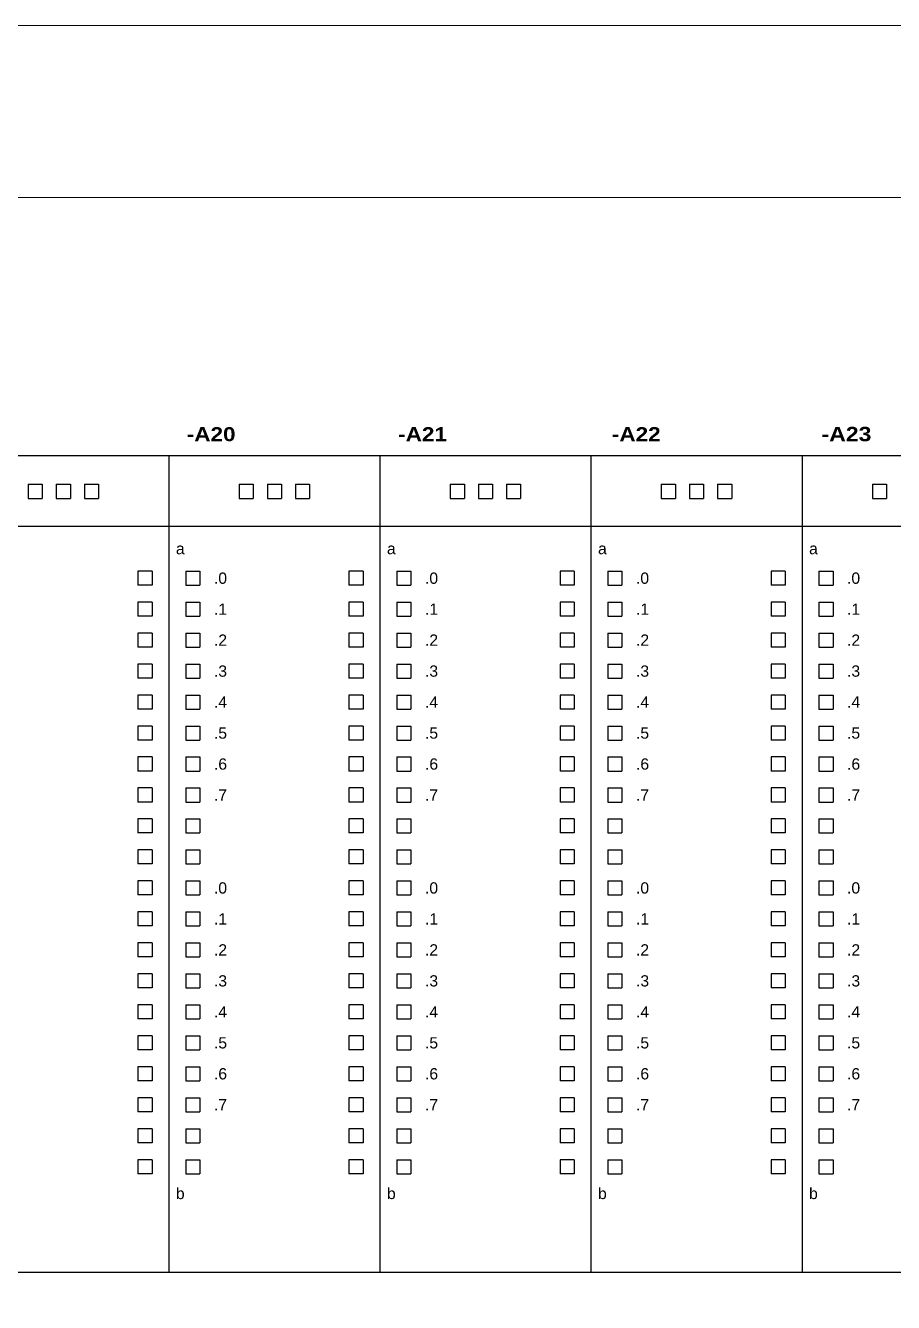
# Model space of a CAD drawing. Header units: centimetres. Extents: x 61 to 574780, y 25 to 618721.
# Drawn here: x 88846 to 105670, y 74276 to 99009 of the extents above; entities that cross this region are included whole.
import ezdxf
from ezdxf.enums import TextEntityAlignment as Align

# ---------------------------------------------------------------- set-up
doc = ezdxf.new("R2010")
doc.units = ezdxf.units.CM
doc.header["$LTSCALE"] = 25.4
doc.layers.add('Etiket-Line-L', color=7, linetype='Continuous')
doc.layers.add('EtIket-Line-S', color=2, linetype='Continuous')
doc.styles.add('Bold', font='Arial Black.ttf', dxfattribs={"height": 25.4})
doc.styles.get("Standard").update_dxf_attribs({"font": 'Arial.ttf', "height": 25.4})

# ---------------------------------------------------------------- blocks, each defined once
blk = doc.blocks.new('x5 Out Line')
at = {"lineweight": 15}
blk.add_lwpolyline([(395.797, 9.654), (395.797, 277.058), (9.654, 277.058), (9.654, 9.654)], close=True, dxfattribs=at)
at = {"layer": 'EtIket-Line-S', "lineweight": 9, "ltscale": 0.5}
blk.add_lwpolyline([(0, 0), (405.451, 0), (405.451, 286.712), (0, 286.712)], close=True, dxfattribs=at)

msp = doc.modelspace()

# ---------------------------------------------------------------- linework, layer by layer
at = {"ltscale": 500}
for p, q in [((87534, 90678), (91625, 90678)), ((91625, 90678), (91625, 74860)), ((91625, 90678), (95716, 90678)), ((95716, 90678), (95716, 74860)), ((95716, 90678), (99807, 90678)), ((99807, 90678), (99807, 74860)), ((99807, 90678), (103898, 90678)), ((103898, 90678), (103898, 74860)), ((103898, 90678), (107988, 90678)), ((89989, 90123), (89989, 89850)), ((89989, 90123), (90261, 90123)), ((90261, 90123), (90261, 89850)), ((94079, 90123), (94079, 89850)), ((94079, 90123), (94352, 90123)), ((94352, 90123), (94352, 89850)), ((98170, 90123), (98170, 89850)), ((98170, 90123), (98443, 90123)), ((98443, 90123), (98443, 89850)), ((102261, 90123), (102261, 89850)), ((102261, 90123), (102534, 90123)), ((102534, 90123), (102534, 89850)), ((89989, 89850), (90261, 89850)), ((94079, 89850), (94352, 89850)), ((98170, 89850), (98443, 89850)), ((102261, 89850), (102534, 89850)), ((87534, 89314), (91625, 89314)), ((91625, 89314), (95716, 89314)), ((95716, 89314), (99807, 89314)), ((99807, 89314), (103898, 89314)), ((103898, 89314), (107988, 89314)), ((91025, 88441), (91025, 88169)), ((91298, 88441), (91025, 88441)), ((91298, 88441), (91298, 88169)), ((95116, 88441), (95116, 88169)), ((95389, 88441), (95116, 88441)), ((95389, 88441), (95389, 88169)), ((99207, 88441), (99207, 88169)), ((99479, 88441), (99207, 88441)), ((99479, 88441), (99479, 88169)), ((103298, 88441), (103298, 88169)), ((103570, 88441), (103298, 88441)), ((103570, 88441), (103570, 88169)), ((91298, 88169), (91025, 88169)), ((95389, 88169), (95116, 88169)), ((99479, 88169), (99207, 88169)), ((103570, 88169), (103298, 88169)), ((91025, 87841), (91025, 87569)), ((91298, 87841), (91025, 87841)), ((91298, 87841), (91298, 87569)), ((95116, 87841), (95116, 87569)), ((95389, 87841), (95116, 87841)), ((95389, 87841), (95389, 87569)), ((99207, 87841), (99207, 87569)), ((99479, 87841), (99207, 87841)), ((99479, 87841), (99479, 87569)), ((103298, 87841), (103298, 87569)), ((103570, 87841), (103298, 87841)), ((103570, 87841), (103570, 87569)), ((91298, 87569), (91025, 87569)), ((95389, 87569), (95116, 87569)), ((99479, 87569), (99207, 87569)), ((103570, 87569), (103298, 87569)), ((91025, 87241), (91025, 86969)), ((91298, 87241), (91025, 87241)), ((91298, 87241), (91298, 86969)), ((95116, 87241), (95116, 86969)), ((95389, 87241), (95116, 87241)), ((95389, 87241), (95389, 86969)), ((99207, 87241), (99207, 86969)), ((99479, 87241), (99207, 87241)), ((99479, 87241), (99479, 86969)), ((103298, 87241), (103298, 86969)), ((103570, 87241), (103298, 87241)), ((103570, 87241), (103570, 86969)), ((91298, 86969), (91025, 86969)), ((95389, 86969), (95116, 86969)), ((99479, 86969), (99207, 86969)), ((103570, 86969), (103298, 86969)), ((91025, 86641), (91025, 86369)), ((91298, 86641), (91025, 86641)), ((91298, 86641), (91298, 86369)), ((95116, 86641), (95116, 86369)), ((95389, 86641), (95116, 86641)), ((95389, 86641), (95389, 86369)), ((99207, 86641), (99207, 86369)), ((99479, 86641), (99207, 86641)), ((99479, 86641), (99479, 86369)), ((103298, 86641), (103298, 86369)), ((103570, 86641), (103298, 86641)), ((103570, 86641), (103570, 86369)), ((91298, 86369), (91025, 86369)), ((95389, 86369), (95116, 86369)), ((99479, 86369), (99207, 86369)), ((103570, 86369), (103298, 86369)), ((91025, 86041), (91025, 85769)), ((91298, 86041), (91025, 86041)), ((91298, 86041), (91298, 85769)), ((95116, 86041), (95116, 85769)), ((95389, 86041), (95116, 86041)), ((95389, 86041), (95389, 85769)), ((99207, 86041), (99207, 85769)), ((99479, 86041), (99207, 86041)), ((99479, 86041), (99479, 85769)), ((103298, 86041), (103298, 85769)), ((103570, 86041), (103298, 86041)), ((103570, 86041), (103570, 85769)), ((91298, 85769), (91025, 85769)), ((95389, 85769), (95116, 85769)), ((99479, 85769), (99207, 85769)), ((103570, 85769), (103298, 85769)), ((91025, 85441), (91025, 85169)), ((91298, 85441), (91025, 85441)), ((91298, 85441), (91298, 85169)), ((95116, 85441), (95116, 85169)), ((95389, 85441), (95116, 85441)), ((95389, 85441), (95389, 85169)), ((99207, 85441), (99207, 85169)), ((99479, 85441), (99207, 85441)), ((99479, 85441), (99479, 85169)), ((103298, 85441), (103298, 85169)), ((103570, 85441), (103298, 85441)), ((103570, 85441), (103570, 85169)), ((91298, 85169), (91025, 85169)), ((95389, 85169), (95116, 85169)), ((99479, 85169), (99207, 85169)), ((103570, 85169), (103298, 85169)), ((91025, 84841), (91025, 84569)), ((91298, 84841), (91025, 84841)), ((91298, 84841), (91298, 84569)), ((95116, 84841), (95116, 84569)), ((95389, 84841), (95116, 84841)), ((95389, 84841), (95389, 84569)), ((99207, 84841), (99207, 84569)), ((99479, 84841), (99207, 84841)), ((99479, 84841), (99479, 84569)), ((103298, 84841), (103298, 84569)), ((103570, 84841), (103298, 84841)), ((103570, 84841), (103570, 84569)), ((91298, 84569), (91025, 84569)), ((95389, 84569), (95116, 84569)), ((99479, 84569), (99207, 84569)), ((103570, 84569), (103298, 84569)), ((91025, 84241), (91025, 83969)), ((91298, 84241), (91025, 84241)), ((91298, 84241), (91298, 83969)), ((95116, 84241), (95116, 83969)), ((95389, 84241), (95116, 84241)), ((95389, 84241), (95389, 83969)), ((99207, 84241), (99207, 83969)), ((99479, 84241), (99207, 84241)), ((99479, 84241), (99479, 83969)), ((103298, 84241), (103298, 83969)), ((103570, 84241), (103298, 84241)), ((103570, 84241), (103570, 83969)), ((91298, 83969), (91025, 83969)), ((95389, 83969), (95116, 83969)), ((99479, 83969), (99207, 83969)), ((103570, 83969), (103298, 83969)), ((91025, 83641), (91025, 83369)), ((91298, 83641), (91025, 83641)), ((91298, 83641), (91298, 83369)), ((91952, 83641), (91952, 83369)), ((91952, 83641), (92225, 83641)), ((92225, 83641), (92225, 83369)), ((95116, 83641), (95116, 83369)), ((95389, 83641), (95116, 83641)), ((95389, 83641), (95389, 83369)), ((96043, 83641), (96043, 83369)), ((96043, 83641), (96316, 83641)), ((96316, 83641), (96316, 83369)), ((99207, 83641), (99207, 83369)), ((99479, 83641), (99207, 83641)), ((99479, 83641), (99479, 83369)), ((100134, 83641), (100134, 83369)), ((100134, 83641), (100407, 83641)), ((100407, 83641), (100407, 83369)), ((103298, 83641), (103298, 83369)), ((103570, 83641), (103298, 83641)), ((103570, 83641), (103570, 83369)), ((104225, 83641), (104225, 83369)), ((104225, 83641), (104498, 83641)), ((104498, 83641), (104498, 83369)), ((91298, 83369), (91025, 83369)), ((91952, 83369), (92225, 83369)), ((95389, 83369), (95116, 83369)), ((96043, 83369), (96316, 83369)), ((99479, 83369), (99207, 83369)), ((100134, 83369), (100407, 83369)), ((103570, 83369), (103298, 83369)), ((104225, 83369), (104498, 83369)), ((91025, 83041), (91025, 82769)), ((91298, 83041), (91025, 83041)), ((91298, 83041), (91298, 82769)), ((91952, 83041), (91952, 82769)), ((91952, 83041), (92225, 83041)), ((92225, 83041), (92225, 82769)), ((95116, 83041), (95116, 82769)), ((95389, 83041), (95116, 83041)), ((95389, 83041), (95389, 82769)), ((96043, 83041), (96043, 82769)), ((96043, 83041), (96316, 83041)), ((96316, 83041), (96316, 82769)), ((99207, 83041), (99207, 82769)), ((99479, 83041), (99207, 83041)), ((99479, 83041), (99479, 82769)), ((100134, 83041), (100134, 82769)), ((100134, 83041), (100407, 83041)), ((100407, 83041), (100407, 82769)), ((103298, 83041), (103298, 82769)), ((103570, 83041), (103298, 83041)), ((103570, 83041), (103570, 82769)), ((104225, 83041), (104225, 82769)), ((104225, 83041), (104498, 83041)), ((104498, 83041), (104498, 82769)), ((91298, 82769), (91025, 82769)), ((91952, 82769), (92225, 82769)), ((95389, 82769), (95116, 82769)), ((96043, 82769), (96316, 82769)), ((99479, 82769), (99207, 82769)), ((100134, 82769), (100407, 82769)), ((103570, 82769), (103298, 82769)), ((104225, 82769), (104498, 82769)), ((91025, 82441), (91025, 82169)), ((91298, 82441), (91025, 82441)), ((91298, 82441), (91298, 82169)), ((95116, 82441), (95116, 82169)), ((95389, 82441), (95116, 82441)), ((95389, 82441), (95389, 82169)), ((99207, 82441), (99207, 82169)), ((99479, 82441), (99207, 82441)), ((99479, 82441), (99479, 82169)), ((103298, 82441), (103298, 82169)), ((103570, 82441), (103298, 82441)), ((103570, 82441), (103570, 82169)), ((91298, 82169), (91025, 82169)), ((95389, 82169), (95116, 82169)), ((99479, 82169), (99207, 82169)), ((103570, 82169), (103298, 82169)), ((91025, 81841), (91025, 81569)), ((91298, 81841), (91025, 81841)), ((91298, 81841), (91298, 81569)), ((95116, 81841), (95116, 81569)), ((95389, 81841), (95116, 81841)), ((95389, 81841), (95389, 81569)), ((99207, 81841), (99207, 81569)), ((99479, 81841), (99207, 81841)), ((99479, 81841), (99479, 81569)), ((103298, 81841), (103298, 81569)), ((103570, 81841), (103298, 81841)), ((103570, 81841), (103570, 81569)), ((91298, 81569), (91025, 81569)), ((95389, 81569), (95116, 81569)), ((99479, 81569), (99207, 81569)), ((103570, 81569), (103298, 81569)), ((91025, 81241), (91025, 80969)), ((91298, 81241), (91025, 81241)), ((91298, 81241), (91298, 80969)), ((95116, 81241), (95116, 80969)), ((95389, 81241), (95116, 81241)), ((95389, 81241), (95389, 80969)), ((99207, 81241), (99207, 80969)), ((99479, 81241), (99207, 81241)), ((99479, 81241), (99479, 80969)), ((103298, 81241), (103298, 80969)), ((103570, 81241), (103298, 81241)), ((103570, 81241), (103570, 80969)), ((91298, 80969), (91025, 80969)), ((95389, 80969), (95116, 80969)), ((99479, 80969), (99207, 80969)), ((103570, 80969), (103298, 80969)), ((91025, 80641), (91025, 80369)), ((91298, 80641), (91025, 80641)), ((91298, 80641), (91298, 80369)), ((95116, 80641), (95116, 80369)), ((95389, 80641), (95116, 80641)), ((95389, 80641), (95389, 80369)), ((99207, 80641), (99207, 80369)), ((99479, 80641), (99207, 80641)), ((99479, 80641), (99479, 80369)), ((103298, 80641), (103298, 80369)), ((103570, 80641), (103298, 80641)), ((103570, 80641), (103570, 80369)), ((91298, 80369), (91025, 80369)), ((95389, 80369), (95116, 80369)), ((99479, 80369), (99207, 80369)), ((103570, 80369), (103298, 80369)), ((91025, 80041), (91025, 79769)), ((91298, 80041), (91025, 80041)), ((91298, 80041), (91298, 79769)), ((95116, 80041), (95116, 79769)), ((95389, 80041), (95116, 80041)), ((95389, 80041), (95389, 79769)), ((99207, 80041), (99207, 79769)), ((99479, 80041), (99207, 80041)), ((99479, 80041), (99479, 79769)), ((103298, 80041), (103298, 79769)), ((103570, 80041), (103298, 80041)), ((103570, 80041), (103570, 79769)), ((91298, 79769), (91025, 79769)), ((95389, 79769), (95116, 79769)), ((99479, 79769), (99207, 79769)), ((103570, 79769), (103298, 79769)), ((91025, 79441), (91025, 79169)), ((91298, 79441), (91025, 79441)), ((91298, 79441), (91298, 79169)), ((95116, 79441), (95116, 79169)), ((95389, 79441), (95116, 79441)), ((95389, 79441), (95389, 79169)), ((99207, 79441), (99207, 79169)), ((99479, 79441), (99207, 79441)), ((99479, 79441), (99479, 79169)), ((103298, 79441), (103298, 79169)), ((103570, 79441), (103298, 79441)), ((103570, 79441), (103570, 79169)), ((91298, 79169), (91025, 79169)), ((95389, 79169), (95116, 79169)), ((99479, 79169), (99207, 79169)), ((103570, 79169), (103298, 79169)), ((91025, 78841), (91025, 78569)), ((91298, 78841), (91025, 78841)), ((91298, 78841), (91298, 78569)), ((95116, 78841), (95116, 78569)), ((95389, 78841), (95116, 78841)), ((95389, 78841), (95389, 78569)), ((99207, 78841), (99207, 78569)), ((99479, 78841), (99207, 78841)), ((99479, 78841), (99479, 78569)), ((103298, 78841), (103298, 78569)), ((103570, 78841), (103298, 78841)), ((103570, 78841), (103570, 78569)), ((91298, 78569), (91025, 78569)), ((95389, 78569), (95116, 78569)), ((99479, 78569), (99207, 78569)), ((103570, 78569), (103298, 78569)), ((91025, 78241), (91025, 77969)), ((91298, 78241), (91025, 78241)), ((91298, 78241), (91298, 77969)), ((95116, 78241), (95116, 77969)), ((95389, 78241), (95116, 78241)), ((95389, 78241), (95389, 77969)), ((99207, 78241), (99207, 77969)), ((99479, 78241), (99207, 78241)), ((99479, 78241), (99479, 77969)), ((103298, 78241), (103298, 77969)), ((103570, 78241), (103298, 78241)), ((103570, 78241), (103570, 77969)), ((91298, 77969), (91025, 77969)), ((95389, 77969), (95116, 77969)), ((99479, 77969), (99207, 77969)), ((103570, 77969), (103298, 77969)), ((91025, 77641), (91025, 77369)), ((91298, 77641), (91025, 77641)), ((91298, 77641), (91298, 77369)), ((91952, 77641), (91952, 77369)), ((91952, 77641), (92225, 77641)), ((92225, 77641), (92225, 77369)), ((95116, 77641), (95116, 77369)), ((95389, 77641), (95116, 77641)), ((95389, 77641), (95389, 77369)), ((96043, 77641), (96043, 77369)), ((96043, 77641), (96316, 77641)), ((96316, 77641), (96316, 77369)), ((99207, 77641), (99207, 77369)), ((99479, 77641), (99207, 77641)), ((99479, 77641), (99479, 77369)), ((100134, 77641), (100134, 77369)), ((100134, 77641), (100407, 77641)), ((100407, 77641), (100407, 77369)), ((103298, 77641), (103298, 77369)), ((103570, 77641), (103298, 77641)), ((103570, 77641), (103570, 77369)), ((104225, 77641), (104225, 77369)), ((104225, 77641), (104498, 77641)), ((104498, 77641), (104498, 77369)), ((91298, 77369), (91025, 77369)), ((91952, 77369), (92225, 77369)), ((95389, 77369), (95116, 77369)), ((96043, 77369), (96316, 77369)), ((99479, 77369), (99207, 77369)), ((100134, 77369), (100407, 77369)), ((103570, 77369), (103298, 77369)), ((104225, 77369), (104498, 77369)), ((91025, 77041), (91025, 76769)), ((91298, 77041), (91025, 77041)), ((91298, 77041), (91298, 76769)), ((91952, 77041), (91952, 76769)), ((91952, 77041), (92225, 77041)), ((92225, 77041), (92225, 76769)), ((95116, 77041), (95116, 76769)), ((95389, 77041), (95116, 77041)), ((95389, 77041), (95389, 76769)), ((96043, 77041), (96043, 76769)), ((96043, 77041), (96316, 77041)), ((96316, 77041), (96316, 76769)), ((99207, 77041), (99207, 76769)), ((99479, 77041), (99207, 77041)), ((99479, 77041), (99479, 76769)), ((100134, 77041), (100134, 76769)), ((100134, 77041), (100407, 77041)), ((100407, 77041), (100407, 76769)), ((103298, 77041), (103298, 76769)), ((103570, 77041), (103298, 77041)), ((103570, 77041), (103570, 76769)), ((104225, 77041), (104225, 76769)), ((104225, 77041), (104498, 77041)), ((104498, 77041), (104498, 76769)), ((91298, 76769), (91025, 76769)), ((91952, 76769), (92225, 76769)), ((95389, 76769), (95116, 76769)), ((96043, 76769), (96316, 76769)), ((99479, 76769), (99207, 76769)), ((100134, 76769), (100407, 76769)), ((103570, 76769), (103298, 76769)), ((104225, 76769), (104498, 76769)), ((87534, 74860), (91625, 74860)), ((91625, 74860), (95716, 74860)), ((95716, 74860), (99807, 74860)), ((99807, 74860), (103898, 74860)), ((103898, 74860), (107988, 74860))]:
    msp.add_line(p, q, dxfattribs=at)
at = {"color": 3, "ltscale": 500}
for p, q in [((88898, 90123), (88898, 89850)), ((88898, 90123), (89170, 90123)), ((89170, 90123), (89170, 89850)), ((92989, 90123), (92989, 89850)), ((92989, 90123), (93261, 90123)), ((93261, 90123), (93261, 89850)), ((97079, 90123), (97079, 89850)), ((97079, 90123), (97352, 90123)), ((97352, 90123), (97352, 89850)), ((101170, 90123), (101170, 89850)), ((101170, 90123), (101443, 90123)), ((101443, 90123), (101443, 89850)), ((105261, 90123), (105261, 89850)), ((105261, 90123), (105534, 90123)), ((105534, 90123), (105534, 89850)), ((88898, 89850), (89170, 89850)), ((92989, 89850), (93261, 89850)), ((97079, 89850), (97352, 89850)), ((101170, 89850), (101443, 89850)), ((105261, 89850), (105534, 89850)), ((91952, 88441), (91952, 88169)), ((91952, 88441), (92225, 88441)), ((92225, 88441), (92225, 88169)), ((96043, 88441), (96043, 88169)), ((96043, 88441), (96316, 88441)), ((96316, 88441), (96316, 88169)), ((100134, 88441), (100134, 88169)), ((100134, 88441), (100407, 88441)), ((100407, 88441), (100407, 88169)), ((104225, 88441), (104225, 88169)), ((104225, 88441), (104498, 88441)), ((104498, 88441), (104498, 88169)), ((91952, 88169), (92225, 88169)), ((96043, 88169), (96316, 88169)), ((100134, 88169), (100407, 88169)), ((104225, 88169), (104498, 88169)), ((91952, 87841), (91952, 87569)), ((91952, 87841), (92225, 87841)), ((92225, 87841), (92225, 87569)), ((96043, 87841), (96043, 87569)), ((96043, 87841), (96316, 87841)), ((96316, 87841), (96316, 87569)), ((100134, 87841), (100134, 87569)), ((100134, 87841), (100407, 87841)), ((100407, 87841), (100407, 87569)), ((104225, 87841), (104225, 87569)), ((104225, 87841), (104498, 87841)), ((104498, 87841), (104498, 87569)), ((91952, 87569), (92225, 87569)), ((96043, 87569), (96316, 87569)), ((100134, 87569), (100407, 87569)), ((104225, 87569), (104498, 87569)), ((91952, 87241), (91952, 86969)), ((91952, 87241), (92225, 87241)), ((92225, 87241), (92225, 86969)), ((96043, 87241), (96043, 86969)), ((96043, 87241), (96316, 87241)), ((96316, 87241), (96316, 86969)), ((100134, 87241), (100134, 86969)), ((100134, 87241), (100407, 87241)), ((100407, 87241), (100407, 86969)), ((104225, 87241), (104225, 86969)), ((104225, 87241), (104498, 87241)), ((104498, 87241), (104498, 86969)), ((91952, 86969), (92225, 86969)), ((96043, 86969), (96316, 86969)), ((100134, 86969), (100407, 86969)), ((104225, 86969), (104498, 86969)), ((91952, 86641), (91952, 86369)), ((91952, 86641), (92225, 86641)), ((92225, 86641), (92225, 86369)), ((96043, 86641), (96043, 86369)), ((96043, 86641), (96316, 86641)), ((96316, 86641), (96316, 86369)), ((100134, 86641), (100134, 86369)), ((100134, 86641), (100407, 86641)), ((100407, 86641), (100407, 86369)), ((104225, 86641), (104225, 86369)), ((104225, 86641), (104498, 86641)), ((104498, 86641), (104498, 86369)), ((91952, 86369), (92225, 86369)), ((96043, 86369), (96316, 86369)), ((100134, 86369), (100407, 86369)), ((104225, 86369), (104498, 86369)), ((91952, 86041), (91952, 85769)), ((91952, 86041), (92225, 86041)), ((92225, 86041), (92225, 85769)), ((96043, 86041), (96043, 85769)), ((96043, 86041), (96316, 86041)), ((96316, 86041), (96316, 85769)), ((100134, 86041), (100134, 85769)), ((100134, 86041), (100407, 86041)), ((100407, 86041), (100407, 85769)), ((104225, 86041), (104225, 85769)), ((104225, 86041), (104498, 86041)), ((104498, 86041), (104498, 85769)), ((91952, 85769), (92225, 85769)), ((96043, 85769), (96316, 85769)), ((100134, 85769), (100407, 85769)), ((104225, 85769), (104498, 85769)), ((91952, 85441), (91952, 85169)), ((91952, 85441), (92225, 85441)), ((92225, 85441), (92225, 85169)), ((96043, 85441), (96043, 85169)), ((96043, 85441), (96316, 85441)), ((96316, 85441), (96316, 85169)), ((100134, 85441), (100134, 85169)), ((100134, 85441), (100407, 85441)), ((100407, 85441), (100407, 85169)), ((104225, 85441), (104225, 85169)), ((104225, 85441), (104498, 85441)), ((104498, 85441), (104498, 85169)), ((91952, 85169), (92225, 85169)), ((96043, 85169), (96316, 85169)), ((100134, 85169), (100407, 85169)), ((104225, 85169), (104498, 85169)), ((91952, 84841), (91952, 84569)), ((91952, 84841), (92225, 84841)), ((92225, 84841), (92225, 84569)), ((96043, 84841), (96043, 84569)), ((96043, 84841), (96316, 84841)), ((96316, 84841), (96316, 84569)), ((100134, 84841), (100134, 84569)), ((100134, 84841), (100407, 84841)), ((100407, 84841), (100407, 84569)), ((104225, 84841), (104225, 84569)), ((104225, 84841), (104498, 84841)), ((104498, 84841), (104498, 84569)), ((91952, 84569), (92225, 84569)), ((96043, 84569), (96316, 84569)), ((100134, 84569), (100407, 84569)), ((104225, 84569), (104498, 84569)), ((91952, 84241), (91952, 83969)), ((91952, 84241), (92225, 84241)), ((92225, 84241), (92225, 83969)), ((96043, 84241), (96043, 83969)), ((96043, 84241), (96316, 84241)), ((96316, 84241), (96316, 83969)), ((100134, 84241), (100134, 83969)), ((100134, 84241), (100407, 84241)), ((100407, 84241), (100407, 83969)), ((104225, 84241), (104225, 83969)), ((104225, 84241), (104498, 84241)), ((104498, 84241), (104498, 83969)), ((91952, 83969), (92225, 83969)), ((96043, 83969), (96316, 83969)), ((100134, 83969), (100407, 83969)), ((104225, 83969), (104498, 83969)), ((91952, 82441), (91952, 82169)), ((91952, 82441), (92225, 82441)), ((92225, 82441), (92225, 82169)), ((96043, 82441), (96043, 82169)), ((96043, 82441), (96316, 82441)), ((96316, 82441), (96316, 82169)), ((100134, 82441), (100134, 82169)), ((100134, 82441), (100407, 82441)), ((100407, 82441), (100407, 82169)), ((104225, 82441), (104225, 82169)), ((104225, 82441), (104498, 82441)), ((104498, 82441), (104498, 82169)), ((91952, 82169), (92225, 82169)), ((96043, 82169), (96316, 82169)), ((100134, 82169), (100407, 82169)), ((104225, 82169), (104498, 82169)), ((91952, 81841), (91952, 81569)), ((91952, 81841), (92225, 81841)), ((92225, 81841), (92225, 81569)), ((96043, 81841), (96043, 81569)), ((96043, 81841), (96316, 81841)), ((96316, 81841), (96316, 81569)), ((100134, 81841), (100134, 81569)), ((100134, 81841), (100407, 81841)), ((100407, 81841), (100407, 81569)), ((104225, 81841), (104225, 81569)), ((104225, 81841), (104498, 81841)), ((104498, 81841), (104498, 81569)), ((91952, 81569), (92225, 81569)), ((96043, 81569), (96316, 81569)), ((100134, 81569), (100407, 81569)), ((104225, 81569), (104498, 81569)), ((91952, 81241), (91952, 80969)), ((91952, 81241), (92225, 81241)), ((92225, 81241), (92225, 80969)), ((96043, 81241), (96043, 80969)), ((96043, 81241), (96316, 81241)), ((96316, 81241), (96316, 80969)), ((100134, 81241), (100134, 80969)), ((100134, 81241), (100407, 81241)), ((100407, 81241), (100407, 80969)), ((104225, 81241), (104225, 80969)), ((104225, 81241), (104498, 81241)), ((104498, 81241), (104498, 80969)), ((91952, 80969), (92225, 80969)), ((96043, 80969), (96316, 80969)), ((100134, 80969), (100407, 80969)), ((104225, 80969), (104498, 80969)), ((91952, 80641), (91952, 80369)), ((91952, 80641), (92225, 80641)), ((92225, 80641), (92225, 80369)), ((96043, 80641), (96043, 80369)), ((96043, 80641), (96316, 80641)), ((96316, 80641), (96316, 80369)), ((100134, 80641), (100134, 80369)), ((100134, 80641), (100407, 80641)), ((100407, 80641), (100407, 80369)), ((104225, 80641), (104225, 80369)), ((104225, 80641), (104498, 80641)), ((104498, 80641), (104498, 80369)), ((91952, 80369), (92225, 80369)), ((96043, 80369), (96316, 80369)), ((100134, 80369), (100407, 80369)), ((104225, 80369), (104498, 80369)), ((91952, 80041), (91952, 79769)), ((91952, 80041), (92225, 80041)), ((92225, 80041), (92225, 79769)), ((96043, 80041), (96043, 79769)), ((96043, 80041), (96316, 80041)), ((96316, 80041), (96316, 79769)), ((100134, 80041), (100134, 79769)), ((100134, 80041), (100407, 80041)), ((100407, 80041), (100407, 79769)), ((104225, 80041), (104225, 79769)), ((104225, 80041), (104498, 80041)), ((104498, 80041), (104498, 79769)), ((91952, 79769), (92225, 79769)), ((96043, 79769), (96316, 79769)), ((100134, 79769), (100407, 79769)), ((104225, 79769), (104498, 79769)), ((91952, 79441), (91952, 79169)), ((91952, 79441), (92225, 79441)), ((92225, 79441), (92225, 79169)), ((96043, 79441), (96043, 79169)), ((96043, 79441), (96316, 79441)), ((96316, 79441), (96316, 79169)), ((100134, 79441), (100134, 79169)), ((100134, 79441), (100407, 79441)), ((100407, 79441), (100407, 79169)), ((104225, 79441), (104225, 79169)), ((104225, 79441), (104498, 79441)), ((104498, 79441), (104498, 79169)), ((91952, 79169), (92225, 79169)), ((96043, 79169), (96316, 79169)), ((100134, 79169), (100407, 79169)), ((104225, 79169), (104498, 79169)), ((91952, 78841), (91952, 78569)), ((91952, 78841), (92225, 78841)), ((92225, 78841), (92225, 78569)), ((96043, 78841), (96043, 78569)), ((96043, 78841), (96316, 78841)), ((96316, 78841), (96316, 78569)), ((100134, 78841), (100134, 78569)), ((100134, 78841), (100407, 78841)), ((100407, 78841), (100407, 78569)), ((104225, 78841), (104225, 78569)), ((104225, 78841), (104498, 78841)), ((104498, 78841), (104498, 78569)), ((91952, 78569), (92225, 78569)), ((96043, 78569), (96316, 78569)), ((100134, 78569), (100407, 78569)), ((104225, 78569), (104498, 78569)), ((91952, 78241), (91952, 77969)), ((91952, 78241), (92225, 78241)), ((92225, 78241), (92225, 77969)), ((96043, 78241), (96043, 77969)), ((96043, 78241), (96316, 78241)), ((96316, 78241), (96316, 77969)), ((100134, 78241), (100134, 77969)), ((100134, 78241), (100407, 78241)), ((100407, 78241), (100407, 77969)), ((104225, 78241), (104225, 77969)), ((104225, 78241), (104498, 78241)), ((104498, 78241), (104498, 77969)), ((91952, 77969), (92225, 77969)), ((96043, 77969), (96316, 77969)), ((100134, 77969), (100407, 77969)), ((104225, 77969), (104498, 77969))]:
    msp.add_line(p, q, dxfattribs=at)
at = {"color": 1, "ltscale": 500}
for p, q in [((89443, 90123), (89443, 89850)), ((89443, 90123), (89716, 90123)), ((89716, 90123), (89716, 89850)), ((93534, 90123), (93534, 89850)), ((93534, 90123), (93807, 90123)), ((93807, 90123), (93807, 89850)), ((97625, 90123), (97625, 89850)), ((97625, 90123), (97898, 90123)), ((97898, 90123), (97898, 89850)), ((101716, 90123), (101716, 89850)), ((101716, 90123), (101989, 90123)), ((101989, 90123), (101989, 89850)), ((89443, 89850), (89716, 89850)), ((93534, 89850), (93807, 89850)), ((97625, 89850), (97898, 89850)), ((101716, 89850), (101989, 89850))]:
    msp.add_line(p, q, dxfattribs=at)

# ---------------------------------------------------------------- block references
at = {"layer": 'Etiket-Line-L', "lineweight": 0, "xscale": 345.057685819875, "yscale": 345.057685819875, "zscale": 345.057685819875}
msp.add_blockref('x5 Out Line', (112, 77), dxfattribs=at)

# ---------------------------------------------------------------- texts
at = {"ltscale": 500, "style": 'Bold'}
for s, height, p in [('-A20', 272.7, (91972, 90957)), ('-A21', 272.7, (96070, 90957)), ('-A22', 272.7, (100212, 90957)), ('-A23', 278.9, (104276, 90957))]:
    msp.add_text(s, height=height, dxfattribs=at).set_placement(p)
at = {"ltscale": 500}
for p in [(91761, 88769), (95852, 88769), (99943, 88769), (104034, 88769)]:
    msp.add_text('a', height=218, dxfattribs=at).set_placement(p)
for s, p in [('.0', (92498, 88305)), ('.0', (96589, 88305)), ('.0', (100679, 88305)), ('.0', (104770, 88305)), ('.1', (92498, 87705)), ('.1', (96589, 87705)), ('.1', (100679, 87705)), ('.1', (104770, 87705)), ('.2', (92498, 87105)), ('.2', (96589, 87105)), ('.2', (100679, 87105)), ('.2', (104770, 87105)), ('.3', (92498, 86505)), ('.3', (96589, 86505)), ('.3', (100679, 86505)), ('.3', (104770, 86505)), ('.4', (92498, 85905)), ('.4', (96589, 85905)), ('.4', (100679, 85905)), ('.4', (104770, 85905)), ('.5', (92498, 85305)), ('.5', (96589, 85305)), ('.5', (100679, 85305)), ('.5', (104770, 85305)), ('.6', (92498, 84705)), ('.6', (96589, 84705)), ('.6', (100679, 84705)), ('.6', (104770, 84705)), ('.7', (92498, 84105)), ('.7', (96589, 84105)), ('.7', (100679, 84105)), ('.7', (104770, 84105)), ('.0', (92498, 82305)), ('.0', (96589, 82305)), ('.0', (100679, 82305)), ('.0', (104770, 82305)), ('.1', (92498, 81705)), ('.1', (96589, 81705)), ('.1', (100679, 81705)), ('.1', (104770, 81705)), ('.2', (92498, 81105)), ('.2', (96589, 81105)), ('.2', (100679, 81105)), ('.2', (104770, 81105)), ('.3', (92498, 80505)), ('.3', (96589, 80505)), ('.3', (100679, 80505)), ('.3', (104770, 80505)), ('.4', (92498, 79905)), ('.4', (96589, 79905)), ('.4', (100679, 79905)), ('.4', (104770, 79905)), ('.5', (92498, 79305)), ('.5', (96589, 79305)), ('.5', (100679, 79305)), ('.5', (104770, 79305)), ('.6', (92498, 78705)), ('.6', (96589, 78705)), ('.6', (100679, 78705)), ('.6', (104770, 78705)), ('.7', (92498, 78105)), ('.7', (96589, 78105)), ('.7', (100679, 78105)), ('.7', (104770, 78105))]:
    msp.add_text(s, height=218.2, dxfattribs=at).set_placement(p, align=Align.MIDDLE_LEFT)
for p in [(91761, 76496), (95852, 76496), (99943, 76496), (104034, 76496)]:
    msp.add_text('b', height=218, dxfattribs=at).set_placement(p, align=Align.TOP_LEFT)

doc.saveas('drawing.dxf')
